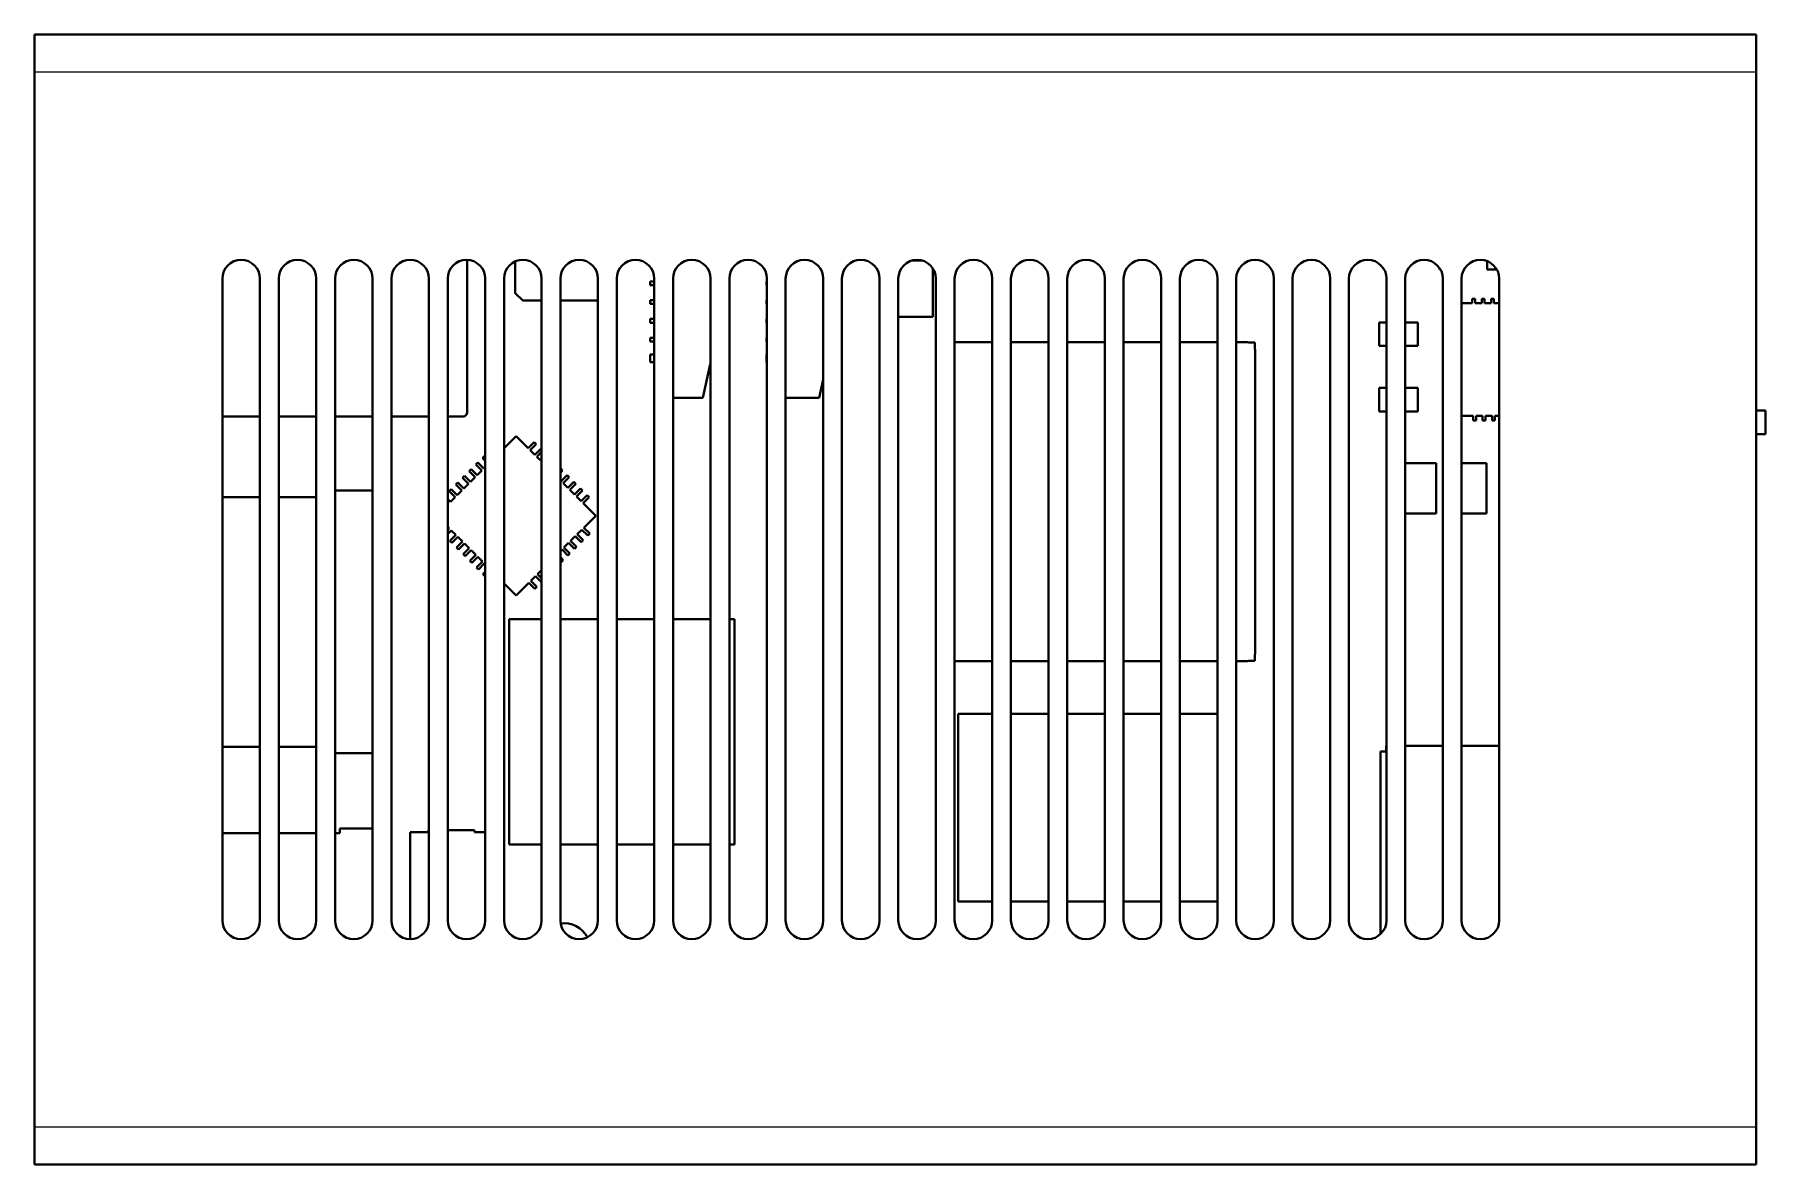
# Model space of a CAD drawing. Header units: millimetres. Extents: x 209.6 to 301.7, y 83.2 to 143.4.
import ezdxf

# ---------------------------------------------------------------- set-up
doc = ezdxf.new("R2010")
doc.units = ezdxf.units.MM
doc.header["$LTSCALE"] = 12.7
doc.layers.add('TANGENT_LINES', color=7, linetype='Continuous', lineweight=15)
doc.layers.add('Visible', color=7, linetype='Continuous', lineweight=40)

msp = doc.modelspace()

# ---------------------------------------------------------------- linework, layer by layer
at = {"layer": 'TANGENT_LINES'}
for p, q in [((301.239, 141.399), (209.559, 141.399)), ((209.559, 85.209), (301.239, 85.209))]:
    msp.add_line(p, q, dxfattribs=at)
at = {"layer": 'Visible'}
for p, q in [((209.559, 143.399), (301.239, 143.399)), ((209.559, 141.399), (209.559, 143.399)), ((209.559, 143.399), (301.239, 143.399)), ((301.239, 143.399), (301.239, 141.399)), ((209.559, 141.399), (209.559, 85.209)), ((301.239, 141.399), (301.239, 85.209)), ((232.589, 131.399), (232.589, 123.259)), ((235.159, 131.316), (235.159, 129.629)), ((256.832, 131.361), (256.286, 131.361)), ((257.404, 128.367), (257.404, 130.933)), ((284.374, 130.979), (284.374, 130.88)), ((286.915, 131.334), (286.915, 130.88)), ((219.559, 130.399), (219.559, 96.209)), ((221.559, 96.209), (221.559, 130.399)), ((222.559, 130.399), (222.559, 96.209)), ((224.559, 96.209), (224.559, 130.399)), ((225.559, 130.399), (225.559, 96.209)), ((227.559, 96.209), (227.559, 130.399)), ((228.559, 130.399), (228.559, 96.209)), ((230.559, 96.209), (230.559, 130.399)), ((231.559, 130.399), (231.559, 96.209)), ((233.559, 96.209), (233.559, 130.399)), ((234.559, 130.399), (234.559, 96.209)), ((236.559, 96.209), (236.559, 130.399)), ((237.559, 130.399), (237.559, 96.209)), ((239.559, 96.209), (239.559, 130.399)), ((240.559, 130.399), (240.559, 96.209)), ((242.339, 130.249), (242.559, 130.249)), ((242.339, 130.249), (242.339, 130.049)), ((242.339, 130.049), (242.559, 130.049)), ((242.559, 96.209), (242.559, 130.399)), ((243.559, 130.399), (243.559, 96.209)), ((245.559, 96.209), (245.559, 130.399)), ((246.559, 130.399), (246.559, 96.209)), ((248.539, 130.249), (248.559, 130.249)), ((248.539, 130.249), (248.539, 130.049)), ((248.539, 130.049), (248.559, 130.049)), ((248.559, 96.209), (248.559, 130.399)), ((249.559, 130.399), (249.559, 96.209)), ((251.559, 96.209), (251.559, 130.399)), ((252.559, 130.399), (252.559, 96.209)), ((254.559, 96.209), (254.559, 130.399)), ((255.559, 130.399), (255.559, 96.209)), ((257.559, 96.209), (257.559, 130.399)), ((258.559, 130.399), (258.559, 96.209)), ((260.559, 96.209), (260.559, 130.399)), ((261.559, 130.399), (261.559, 96.209)), ((263.559, 96.209), (263.559, 130.399)), ((264.559, 130.399), (264.559, 96.209)), ((266.559, 96.209), (266.559, 130.399)), ((267.559, 130.399), (267.559, 96.209)), ((269.559, 96.209), (269.559, 130.399)), ((270.559, 130.399), (270.559, 96.209)), ((272.559, 96.209), (272.559, 130.399)), ((273.559, 130.399), (273.559, 96.209)), ((275.559, 96.209), (275.559, 130.399)), ((276.559, 130.399), (276.559, 96.209)), ((278.559, 96.209), (278.559, 130.399)), ((279.559, 130.399), (279.559, 96.209)), ((281.559, 96.209), (281.559, 130.399)), ((282.559, 130.399), (282.559, 96.209)), ((284.374, 130.88), (284.435, 130.88)), ((284.559, 96.209), (284.559, 130.399)), ((285.559, 130.399), (285.559, 96.209)), ((286.915, 130.88), (287.435, 130.88)), ((287.559, 96.209), (287.559, 130.399)), ((235.159, 129.629), (235.559, 129.229)), ((235.559, 129.229), (236.559, 129.229)), ((237.559, 129.229), (239.559, 129.229)), ((242.339, 129.249), (242.559, 129.249)), ((242.339, 129.249), (242.339, 129.049)), ((248.539, 129.249), (248.559, 129.249)), ((248.539, 129.249), (248.539, 129.049)), ((285.559, 129.089), (286.129, 129.089)), ((286.129, 129.329), (286.279, 129.329)), ((286.129, 129.089), (286.129, 129.329)), ((286.279, 129.329), (286.279, 129.089)), ((286.279, 129.089), (286.629, 129.089)), ((286.629, 129.329), (286.779, 129.329)), ((286.629, 129.089), (286.629, 129.329)), ((286.779, 129.329), (286.779, 129.089)), ((286.779, 129.089), (287.129, 129.089)), ((287.129, 129.089), (287.129, 129.329)), ((287.129, 129.329), (287.279, 129.329)), ((287.279, 129.329), (287.279, 129.089)), ((287.279, 129.089), (287.559, 129.089)), ((242.339, 129.049), (242.559, 129.049)), ((242.339, 128.249), (242.559, 128.249)), ((242.339, 128.249), (242.339, 128.049)), ((248.539, 129.049), (248.559, 129.049)), ((248.539, 128.249), (248.559, 128.249)), ((248.539, 128.249), (248.539, 128.049)), ((255.559, 128.367), (257.404, 128.367)), ((242.339, 128.049), (242.559, 128.049)), ((242.339, 127.249), (242.559, 127.249)), ((242.339, 127.249), (242.339, 127.049)), ((248.539, 128.049), (248.559, 128.049)), ((248.539, 127.249), (248.559, 127.249)), ((248.539, 127.249), (248.539, 127.049)), ((281.166, 128.065), (281.166, 126.812)), ((281.559, 128.065), (281.166, 128.065)), ((283.23, 128.065), (282.559, 128.065)), ((283.23, 126.812), (283.23, 128.065)), ((242.339, 127.049), (242.559, 127.049)), ((242.559, 126.349), (242.339, 126.349)), ((242.339, 125.949), (242.339, 126.349)), ((248.539, 127.049), (248.559, 127.049)), ((248.559, 126.349), (248.539, 126.349)), ((248.539, 125.949), (248.539, 126.349)), ((260.559, 127.014), (258.559, 127.014)), ((263.559, 127.014), (261.559, 127.014)), ((266.559, 127.014), (264.559, 127.014)), ((269.559, 127.014), (267.559, 127.014)), ((272.559, 127.014), (270.559, 127.014)), ((274.064, 127.014), (273.559, 127.014)), ((274.22, 126.989), (274.539, 126.989)), ((274.539, 126.989), (274.539, 126.67)), ((274.564, 126.514), (274.564, 110.514)), ((281.166, 126.812), (281.559, 126.812)), ((282.559, 126.812), (283.23, 126.812)), ((242.559, 125.949), (242.339, 125.949)), ((245.139, 124.049), (245.559, 125.909)), ((248.559, 125.949), (248.539, 125.949)), ((251.339, 124.049), (251.559, 125.023)), ((281.559, 124.578), (281.166, 124.578)), ((281.166, 124.578), (281.166, 123.325)), ((283.23, 124.578), (282.559, 124.578)), ((283.23, 123.325), (283.23, 124.578)), ((243.559, 124.049), (245.139, 124.049)), ((249.559, 124.049), (251.339, 124.049)), ((221.559, 123.059), (219.559, 123.059)), ((224.559, 123.059), (222.559, 123.059)), ((225.559, 123.059), (227.559, 123.059)), ((228.559, 123.059), (230.559, 123.059)), ((231.559, 123.059), (232.389, 123.059)), ((281.166, 123.325), (281.559, 123.325)), ((282.559, 123.325), (283.23, 123.325)), ((286.179, 123.089), (285.559, 123.089)), ((286.179, 122.849), (286.179, 123.089)), ((286.329, 122.849), (286.179, 122.849)), ((286.329, 123.089), (286.329, 122.849)), ((286.679, 123.089), (286.329, 123.089)), ((286.679, 122.849), (286.679, 123.089)), ((286.829, 122.849), (286.679, 122.849)), ((286.829, 123.089), (286.829, 122.849)), ((287.179, 123.089), (286.829, 123.089)), ((287.179, 122.849), (287.179, 123.089)), ((287.329, 122.849), (287.179, 122.849)), ((287.329, 123.089), (287.329, 122.849)), ((287.559, 123.089), (287.329, 123.089)), ((301.739, 123.365), (301.239, 123.365)), ((301.739, 123.365), (301.739, 122.115)), ((234.559, 121.361), (235.207, 122.009)), ((235.207, 122.009), (235.843, 121.373)), ((236.162, 121.691), (235.843, 121.373)), ((236.162, 121.691), (236.268, 121.585)), ((301.239, 122.115), (301.739, 122.115)), ((233.404, 120.842), (233.51, 120.948)), ((233.404, 120.842), (233.559, 120.688)), ((233.559, 120.9), (233.51, 120.948)), ((235.95, 121.267), (236.268, 121.585)), ((235.95, 121.267), (236.197, 121.019)), ((236.515, 121.337), (236.197, 121.019)), ((236.303, 120.913), (236.559, 121.169)), ((236.303, 120.913), (236.551, 120.666)), ((236.515, 121.337), (236.559, 121.294)), ((232.343, 119.782), (232.449, 119.888)), ((232.768, 119.57), (232.449, 119.888)), ((232.697, 120.135), (232.803, 120.241)), ((232.697, 120.135), (233.015, 119.817)), ((233.121, 119.923), (232.803, 120.241)), ((233.05, 120.489), (233.156, 120.595)), ((233.05, 120.489), (233.369, 120.171)), ((233.121, 119.923), (233.369, 120.171)), ((233.475, 120.277), (233.156, 120.595)), ((233.475, 120.277), (233.559, 120.361)), ((236.559, 120.674), (236.551, 120.666)), ((237.576, 120.277), (237.559, 120.259)), ((237.559, 120.047), (237.682, 120.171)), ((237.576, 120.277), (237.682, 120.171)), ((237.929, 119.923), (237.611, 119.605)), ((237.929, 119.923), (238.036, 119.817)), ((284.205, 120.564), (282.559, 120.564)), ((284.205, 117.891), (284.205, 120.564)), ((286.894, 120.564), (285.559, 120.564)), ((286.894, 117.891), (286.894, 120.564)), ((227.559, 119.109), (225.559, 119.109)), ((231.636, 119.075), (231.742, 119.181)), ((231.636, 119.075), (231.954, 118.756)), ((232.06, 118.862), (231.742, 119.181)), ((231.99, 119.428), (232.096, 119.534)), ((231.99, 119.428), (232.308, 119.11)), ((232.06, 118.862), (232.308, 119.11)), ((232.414, 119.216), (232.096, 119.534)), ((232.343, 119.782), (232.662, 119.464)), ((232.414, 119.216), (232.662, 119.464)), ((232.768, 119.57), (233.015, 119.817)), ((237.559, 119.658), (237.611, 119.605)), ((237.717, 119.499), (238.036, 119.817)), ((237.717, 119.499), (237.965, 119.251)), ((238.283, 119.57), (237.965, 119.251)), ((238.071, 119.145), (238.389, 119.464)), ((238.071, 119.145), (238.318, 118.898)), ((238.283, 119.57), (238.389, 119.464)), ((238.637, 119.216), (238.318, 118.898)), ((238.424, 118.792), (238.743, 119.11)), ((238.637, 119.216), (238.743, 119.11)), ((219.559, 118.759), (221.559, 118.759)), ((222.559, 118.759), (224.559, 118.759)), ((231.707, 118.509), (231.559, 118.657)), ((231.559, 118.445), (231.601, 118.403)), ((231.559, 118.361), (231.601, 118.403)), ((231.707, 118.509), (231.954, 118.756)), ((238.424, 118.792), (238.672, 118.544)), ((238.99, 118.862), (238.672, 118.544)), ((238.778, 118.438), (239.096, 118.756)), ((238.778, 118.438), (239.45, 117.766)), ((238.99, 118.862), (239.096, 118.756)), ((231.636, 117.095), (231.559, 117.172)), ((231.636, 117.095), (231.559, 117.017)), ((239.45, 117.766), (238.813, 117.13)), ((239.132, 116.812), (238.813, 117.13)), ((282.559, 117.891), (284.205, 117.891)), ((285.559, 117.891), (286.894, 117.891)), ((231.559, 116.805), (231.742, 116.989)), ((231.99, 116.741), (231.672, 116.423)), ((231.778, 116.317), (231.672, 116.423)), ((231.99, 116.741), (231.742, 116.989)), ((231.778, 116.317), (232.096, 116.635)), ((232.343, 116.388), (232.025, 116.069)), ((232.343, 116.388), (232.096, 116.635)), ((232.131, 115.963), (232.449, 116.282)), ((232.697, 116.034), (232.449, 116.282)), ((238, 116.317), (237.753, 116.069)), ((238, 116.317), (238.318, 115.999)), ((238.354, 116.67), (238.106, 116.423)), ((238.424, 116.105), (238.106, 116.423)), ((238.354, 116.67), (238.672, 116.352)), ((238.707, 117.024), (238.46, 116.777)), ((238.778, 116.458), (238.46, 116.777)), ((238.778, 116.458), (238.672, 116.352)), ((238.707, 117.024), (239.025, 116.706)), ((239.132, 116.812), (239.025, 116.706)), ((232.131, 115.963), (232.025, 116.069)), ((232.697, 116.034), (232.379, 115.716)), ((232.485, 115.61), (232.379, 115.716)), ((232.485, 115.61), (232.803, 115.928)), ((233.05, 115.68), (232.732, 115.362)), ((232.838, 115.256), (232.732, 115.362)), ((233.05, 115.68), (232.803, 115.928)), ((232.838, 115.256), (233.156, 115.574)), ((233.404, 115.327), (233.086, 115.009)), ((233.404, 115.327), (233.156, 115.574)), ((237.647, 115.963), (237.559, 115.875)), ((237.717, 115.398), (237.559, 115.556)), ((237.559, 115.344), (237.611, 115.292)), ((237.717, 115.398), (237.611, 115.292)), ((237.647, 115.963), (237.965, 115.645)), ((238.071, 115.751), (237.753, 116.069)), ((238.071, 115.751), (237.965, 115.645)), ((238.424, 116.105), (238.318, 115.999)), ((233.192, 114.903), (233.086, 115.009)), ((233.192, 114.903), (233.51, 115.221)), ((233.559, 114.774), (233.439, 114.655)), ((233.545, 114.549), (233.439, 114.655)), ((233.559, 115.172), (233.51, 115.221)), ((233.545, 114.549), (233.559, 114.562)), ((236.232, 114.549), (235.985, 114.302)), ((236.232, 114.549), (236.551, 114.231)), ((236.559, 114.875), (236.338, 114.655)), ((236.559, 114.435), (236.338, 114.655)), ((234.559, 114.148), (234.571, 114.16)), ((235.207, 113.524), (234.571, 114.16)), ((235.879, 114.196), (235.207, 113.524)), ((235.879, 114.196), (236.197, 113.877)), ((236.303, 113.983), (235.985, 114.302)), ((236.303, 113.983), (236.197, 113.877)), ((236.559, 114.239), (236.551, 114.231)), ((234.839, 112.259), (236.559, 112.259)), ((234.839, 100.259), (234.839, 112.259)), ((237.559, 112.259), (239.559, 112.259)), ((240.559, 112.259), (242.559, 112.259)), ((243.559, 112.259), (245.559, 112.259)), ((246.559, 112.259), (246.839, 112.259)), ((246.839, 112.259), (246.839, 100.259)), ((260.559, 110.014), (258.559, 110.014)), ((263.559, 110.014), (261.559, 110.014)), ((266.559, 110.014), (264.559, 110.014)), ((269.559, 110.014), (267.559, 110.014)), ((272.559, 110.014), (270.559, 110.014)), ((274.064, 110.014), (273.559, 110.014)), ((274.539, 110.039), (274.22, 110.039)), ((274.539, 110.358), (274.539, 110.039)), ((258.739, 107.209), (260.559, 107.209)), ((258.739, 97.209), (258.739, 107.209)), ((261.559, 107.209), (263.559, 107.209)), ((264.559, 107.209), (266.559, 107.209)), ((267.559, 107.209), (269.559, 107.209)), ((270.559, 107.209), (272.559, 107.209)), ((221.559, 105.459), (219.559, 105.459)), ((224.559, 105.459), (222.559, 105.459)), ((227.559, 105.109), (225.559, 105.109)), ((281.539, 105.209), (281.239, 105.209)), ((281.239, 95.476), (281.239, 105.209)), ((281.539, 105.509), (281.559, 105.509)), ((281.539, 105.509), (281.539, 105.209)), ((282.559, 105.509), (284.559, 105.509)), ((285.559, 105.509), (287.559, 105.509)), ((219.559, 100.859), (221.559, 100.859)), ((222.559, 100.859), (224.559, 100.859)), ((225.559, 100.859), (225.809, 100.859)), ((227.559, 101.109), (225.809, 101.109)), ((225.809, 101.109), (225.809, 100.859)), ((229.565, 100.909), (230.535, 100.909)), ((229.565, 95.209), (229.565, 100.909)), ((230.535, 101.009), (230.559, 101.009)), ((230.535, 101.009), (230.535, 100.909)), ((231.559, 101.009), (232.988, 101.009)), ((232.988, 101.009), (232.988, 100.909)), ((232.988, 100.909), (233.559, 100.909)), ((236.559, 100.259), (234.839, 100.259)), ((239.559, 100.259), (237.559, 100.259)), ((242.559, 100.259), (240.559, 100.259)), ((245.559, 100.259), (243.559, 100.259)), ((246.839, 100.259), (246.559, 100.259)), ((260.559, 97.209), (258.739, 97.209)), ((263.559, 97.209), (261.559, 97.209)), ((266.559, 97.209), (264.559, 97.209)), ((269.559, 97.209), (267.559, 97.209)), ((272.559, 97.209), (270.559, 97.209)), ((209.559, 83.209), (209.559, 85.209)), ((301.239, 85.209), (301.239, 83.209)), ((209.559, 83.209), (301.239, 83.209)), ((209.559, 83.209), (301.239, 83.209))]:
    msp.add_line(p, q, dxfattribs=at)
for centre, radius, start, end in [((220.559, 130.399), 1, 0, 180), ((223.559, 130.399), 1, 0, 180), ((226.559, 130.399), 1, 0, 180), ((229.559, 130.399), 1, 0, 180), ((232.559, 130.399), 1, 0, 180), ((235.559, 130.399), 1, 0, 180), ((238.559, 130.399), 1, 0, 180), ((241.559, 130.399), 1, 0, 180), ((244.559, 130.399), 1, 0, 180), ((247.559, 130.399), 1, 0, 180), ((250.559, 130.399), 1, 0, 180), ((253.559, 130.399), 1, 0, 180), ((256.559, 130.399), 1, 0, 180), ((259.559, 130.399), 1, 0, 180), ((262.559, 130.399), 1, 0, 180), ((265.559, 130.399), 1, 0, 180), ((268.559, 130.399), 1, 0, 180), ((271.559, 130.399), 1, 0, 180), ((274.559, 130.399), 1, 0, 180), ((277.559, 130.399), 1, 0, 180), ((280.559, 130.399), 1, 0, 180), ((283.559, 130.399), 1, 0, 180), ((286.559, 130.399), 1, 0, 180), ((274.064, 126.514), 0.5, 71.80526, 90), ((274.064, 126.514), 0.5, 0, 18.19487), ((232.389, 123.259), 0.2, 270, 0), ((274.064, 110.514), 0.5, 270, 288.19474), ((274.064, 110.514), 0.5, 341.80513, 0), ((220.559, 96.209), 1, 180, 0), ((223.559, 96.209), 1, 180, 0), ((226.559, 96.209), 1, 180, 0), ((229.559, 96.209), 1, 180, 0), ((232.559, 96.209), 1, 180, 0), ((235.559, 96.209), 1, 180, 0), ((238.559, 96.209), 1, 180, 0), ((237.739, 94.609), 1.45, 29.10936, 96.62036), ((241.559, 96.209), 1, 180, 0), ((244.559, 96.209), 1, 180, 0), ((247.559, 96.209), 1, 180, 0), ((250.559, 96.209), 1, 180, 0), ((253.559, 96.209), 1, 180, 0), ((256.559, 96.209), 1, 180, 0), ((259.559, 96.209), 1, 180, 0), ((262.559, 96.209), 1, 180, 0), ((265.559, 96.209), 1, 180, 0), ((268.559, 96.209), 1, 180, 0), ((271.559, 96.209), 1, 180, 0), ((274.559, 96.209), 1, 180, 0), ((277.559, 96.209), 1, 180, 0), ((280.559, 96.209), 1, 180, 0), ((283.559, 96.209), 1, 180, 0), ((286.559, 96.209), 1, 180, 0)]:
    msp.add_arc(centre, radius, start, end, dxfattribs=at)

doc.saveas('drawing.dxf')
